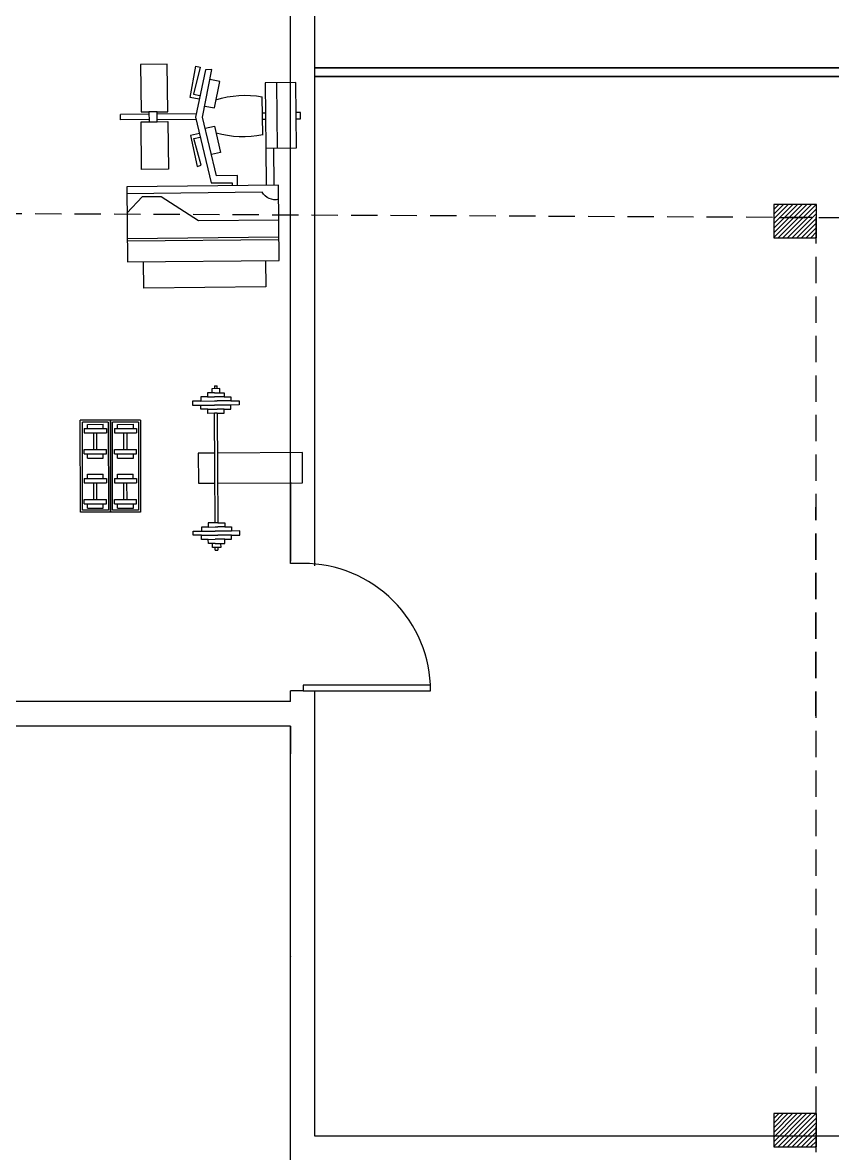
# Model space of a CAD drawing. Header units: metres. Extents: x 511.7 to 565.1, y 73.9 to 159.1.
# Drawn here: x 527.92 to 535.61, y 137.75 to 148.49 of the extents above; entities that cross this region are included whole.
import ezdxf

# ---------------------------------------------------------------- set-up
doc = ezdxf.new("R2010")
doc.units = ezdxf.units.M
doc.header["$MEASUREMENT"] = 0
doc.linetypes.add('DASHED2', pattern=[0.375, 0.25, -0.125])
doc.layers.get('0').update_dxf_attribs({"lineweight": 25})
doc.layers.add('fixtures', color=237, linetype='Continuous')
doc.layers.add('House-inside', color=7, linetype='Continuous')
doc.layers.add('Muros Altos Terminal', color=4, linetype='Continuous', lineweight=35)

# ---------------------------------------------------------------- blocks, each defined once
blk = doc.blocks.new('*U9')
for p, q in [((0, 0), (0, 100)), ((1000, 0), (1000, 100))]:
    blk.add_line(p, q)
blk.add_lwpolyline([(0, 0), (0, -1000), (43.75, -1000), (43.75, 0)], close=True)
blk.add_arc((0, 0), 1000, 270, 0)
blk = doc.blocks.new('fsdf')
at = {"layer": 'fixtures'}
for p, q in [((10306.4, 9043.56), (10293.02, 9037.7)), ((10318.85, 9015.12), (10306.4, 9043.56)), ((10293.02, 9037.7), (10305.47, 9009.26)), ((10310.53, 9011.48), (10298.08, 9039.92)), ((10259.69, 9032.16), (10261.72, 9032.45)), ((10262.92, 9017.39), (10259.69, 9032.16)), ((10261.72, 9032.45), (10263.82, 9019.46)), ((10267.26, 9033.58), (10264.59, 9032.42)), ((10264.59, 9032.42), (10269.04, 9009.8)), ((10272.09, 9011.14), (10267.26, 9033.58)), ((10246.78, 9027.74), (10235.14, 9022.65)), ((10255.84, 9007.06), (10246.78, 9027.74)), ((10272.95, 9029.94), (10268.26, 9028.93)), ((10275.48, 9017.4), (10272.95, 9029.94)), ((10301.64, 9014.5), (10294.37, 9031.11)), ((10313.88, 9031.37), (10312.08, 9030.58)), ((10313.29, 9027.82), (10315.09, 9028.61)), ((10315.09, 9028.61), (10313.88, 9031.37)), ((10235.14, 9022.65), (10244.19, 9001.96)), ((10297.41, 9024.16), (10298.7, 9024.73)), ((10298.62, 9021.4), (10299.91, 9021.96)), ((10267.21, 9018.3), (10262.92, 9017.39)), ((10263.82, 9019.46), (10266.88, 9020.04)), ((10270.97, 9016.33), (10275.48, 9017.4)), ((10251.6, 9004.06), (10268.53, 9011.47)), ((10289, 8988.07), (10272.09, 9011.14)), ((10305.47, 9009.26), (10318.85, 9015.12)), ((10308.83, 9010.73), (10315.87, 8994.66)), ((10251.18, 9005.02), (10255.84, 9007.06)), ((10252.65, 9001.65), (10269.58, 9009.06)), ((10269.04, 9009.8), (10288.05, 8984.01)), ((10275.23, 9006.85), (10278.99, 9009.38)), ((10278.99, 9009.38), (10286.48, 8999.02)), ((10305.47, 9009.26), (10312.51, 8993.19)), ((10248.07, 9002.51), (10235.7, 8997.1)), ((10249.13, 9000.11), (10236.75, 8994.69)), ((10244.19, 9001.96), (10247.65, 9003.48)), ((10251.18, 9005.02), (10247.65, 9003.48)), ((10247.65, 9003.48), (10249.55, 8999.14)), ((10249.55, 8999.14), (10253.07, 9000.69)), ((10253.07, 9000.69), (10251.18, 9005.02)), ((10253.07, 9000.69), (10257.73, 9002.73)), ((10257.73, 9002.73), (10266.79, 8982.05)), ((10273.71, 9003.46), (10270.13, 9000.93)), ((10270.13, 9000.93), (10278.79, 8988.54)), ((10272.25, 9000.18), (10274.76, 9002.04)), ((10280.38, 8989.83), (10272.25, 9000.18)), ((10236.75, 8994.69), (10235.7, 8997.1)), ((10246.09, 8997.63), (10249.55, 8999.14)), ((10255.15, 8976.95), (10246.09, 8997.63)), ((10317.79, 8995.5), (10251.84, 8966.62)), ((10286.48, 8999.02), (10282.85, 8996.46)), ((10332.1, 8962.81), (10317.79, 8995.5)), ((10311.99, 8989.39), (10253.15, 8963.62)), ((10278.79, 8988.54), (10280.38, 8989.83)), ((10298.15, 8992.07), (10289, 8988.07)), ((10300.06, 8987.73), (10298.15, 8992.07)), ((10288.05, 8984.01), (10297.2, 8988.02)), ((10297.2, 8988.02), (10297.77, 8986.73)), ((10266.79, 8982.05), (10255.15, 8976.95)), ((10289.47, 8965.18), (10324.38, 8980.46)), ((10260.53, 8965.24), (10268.74, 8968.84)), ((10261.69, 8944.13), (10327.64, 8973)), ((10262.15, 8943.06), (10328.11, 8971.94)), ((10268.74, 8968.84), (10289.47, 8965.18)), ((10251.84, 8966.62), (10266.15, 8933.93)), ((10256.88, 8955.1), (10260.53, 8965.24)), ((10266.15, 8933.93), (10332.1, 8962.81)), ((10326.11, 8960.19), (10331.11, 8948.78)), ((10331.11, 8948.78), (10278.06, 8925.55)), ((10278.06, 8925.55), (10273.06, 8936.96))]:
    blk.add_line(p, q, dxfattribs=at)
at = {"layer": 'fixtures', "extrusion": (0, 0, -1)}
for centre, major_axis, start_param, end_param in [((10304.96, 8985.25), (-33.28, 33.28), 0.083941, 0.558409), ((10275.13, 9053.39), (-33.28, 33.28), 3.328613, 3.803081), ((10316.27, 8995.02), (-5, 5), 3.287966, 4.57641)]:
    blk.add_ellipse(centre, major_axis=major_axis, ratio=1, start_param=start_param, end_param=end_param, dxfattribs=at)
blk = doc.blocks.new('dg')
at = {"layer": 'House-inside'}
for p, q in [((12249.89, -7717.75), (12245.16, -7723.57)), ((12252.39, -7717.84), (12245.77, -7726)), ((12253.94, -7719.1), (12247.33, -7727.26)), ((12249.89, -7717.75), (12251.44, -7719.01)), ((12252.39, -7717.84), (12253.94, -7719.1)), ((12245.16, -7723.57), (12246.72, -7724.83)), ((12245.77, -7726), (12247.33, -7727.26)), ((12251.11, -7722.6), (12250.16, -7723.76)), ((12250.16, -7723.76), (12256.37, -7728.8)), ((12251.11, -7722.6), (12257.32, -7727.64)), ((12260.15, -7724.14), (12253.54, -7732.3)), ((12261.71, -7725.4), (12255.09, -7733.56)), ((12257.32, -7727.64), (12256.37, -7728.8)), ((12262.31, -7727.83), (12257.59, -7733.65)), ((12261.71, -7725.4), (12260.15, -7724.14)), ((12260.76, -7726.57), (12262.31, -7727.83)), ((12255.09, -7733.56), (12253.54, -7732.3)), ((12256.04, -7732.39), (12257.59, -7733.65))]:
    blk.add_line(p, q, dxfattribs=at)
blk = doc.blocks.new('eeee')
at = {"layer": 'fixtures'}
for p, q in [((12210.03, -7752.84), (12219.04, -7741.74)), ((12211.44, -7752.7), (12219.19, -7743.15)), ((12219.04, -7741.74), (12252.98, -7769.28)), ((12219.19, -7743.15), (12251.57, -7769.42)), ((12243.97, -7780.38), (12210.03, -7752.84)), ((12243.82, -7778.98), (12211.44, -7752.7)), ((12243.82, -7778.98), (12251.57, -7769.42)), ((12243.97, -7780.38), (12252.98, -7769.28))]:
    blk.add_line(p, q, dxfattribs=at)
at = {"color": 5}
for p in [(-31.41, -27.85), (-13.03, -42.83)]:
    blk.add_blockref('dg', p, dxfattribs=at)
blk = doc.blocks.new('gfhh')
at = {"layer": 'fixtures'}
for p, q in [((10468.89, 9075.88), (10457.35, 9067.43)), ((10492.7, 9043.37), (10468.89, 9075.88)), ((10457.35, 9067.43), (10481.17, 9034.92)), ((10506.48, 9066.36), (10504.91, 9065.2)), ((10504.91, 9065.2), (10507.22, 9062.06)), ((10508.79, 9063.21), (10506.48, 9066.36)), ((10510.36, 9064.36), (10508.79, 9063.21)), ((10512.28, 9061.74), (10510.36, 9064.36)), ((10505.64, 9060.9), (10507.22, 9062.06)), ((10507.56, 9058.28), (10505.64, 9060.9)), ((10507.22, 9062.06), (10511.06, 9056.81)), ((10508.79, 9063.21), (10512.63, 9057.97)), ((10513.86, 9062.89), (10512.28, 9061.74)), ((10512.28, 9061.74), (10514.2, 9059.12)), ((10515.78, 9060.27), (10513.86, 9062.89)), ((10514.2, 9059.12), (10514.97, 9058.07)), ((10515.01, 9061.32), (10516.58, 9062.47)), ((10516.54, 9059.22), (10515.78, 9060.27)), ((10516.54, 9059.22), (10518.47, 9056.6)), ((10516.58, 9062.47), (10518.89, 9059.33)), ((10518.89, 9059.33), (10517.31, 9058.17)), ((10517.35, 9061.42), (10518.4, 9062.19)), ((10519.17, 9061.14), (10518.12, 9060.37)), ((10519.17, 9061.14), (10518.4, 9062.19)), ((10486.94, 9039.14), (10507.91, 9054.51)), ((10505.99, 9057.13), (10507.56, 9058.28)), ((10507.91, 9054.51), (10505.99, 9057.13)), ((10507.56, 9058.28), (10509.48, 9055.66)), ((10507.91, 9054.51), (10508.68, 9053.46)), ((10510.25, 9054.61), (10509.48, 9055.66)), ((10512.17, 9051.99), (10510.25, 9054.61)), ((10510.67, 9057.34), (10511.83, 9055.76)), ((10515.67, 9050.52), (10511.83, 9055.76)), ((10513.4, 9056.92), (10512.63, 9057.97)), ((10517.24, 9051.67), (10513.4, 9056.92)), ((10516.89, 9055.45), (10514.97, 9058.07)), ((10518.47, 9056.6), (10516.89, 9055.45)), ((10516.89, 9055.45), (10518.81, 9052.83)), ((10508.68, 9053.46), (10487.7, 9038.1)), ((10508.68, 9053.46), (10510.6, 9050.84)), ((10510.6, 9050.84), (10512.17, 9051.99)), ((10512.17, 9051.99), (10514.09, 9049.37)), ((10514.09, 9049.37), (10515.67, 9050.52)), ((10517.97, 9047.38), (10515.67, 9050.52)), ((10518.81, 9052.83), (10517.24, 9051.67)), ((10517.24, 9051.67), (10519.54, 9048.53)), ((10519.54, 9048.53), (10517.97, 9047.38)), ((10465.96, 9023.78), (10486.94, 9039.14)), ((10487.7, 9038.1), (10466.73, 9022.73)), ((10498.08, 9036.03), (10493.47, 9042.32)), ((10481.94, 9033.87), (10486.55, 9027.58)), ((10486.55, 9027.58), (10498.08, 9036.03)), ((10455.1, 9028.71), (10456.67, 9029.86)), ((10457.4, 9025.57), (10455.1, 9028.71)), ((10456.67, 9029.86), (10458.98, 9026.72)), ((10460.55, 9027.87), (10458.98, 9026.72)), ((10458.98, 9026.72), (10462.82, 9021.47)), ((10462.47, 9025.25), (10460.55, 9027.87)), ((10455.83, 9024.41), (10457.4, 9025.57)), ((10457.75, 9021.79), (10455.83, 9024.41)), ((10456.18, 9020.64), (10457.75, 9021.79)), ((10457.4, 9025.57), (10461.24, 9020.32)), ((10457.75, 9021.79), (10459.67, 9019.17)), ((10462.43, 9022), (10463.58, 9020.43)), ((10464.04, 9026.4), (10462.47, 9025.25)), ((10462.47, 9025.25), (10464.39, 9022.63)), ((10465.96, 9023.78), (10464.04, 9026.4)), ((10465.16, 9021.58), (10464.39, 9022.63)), ((10467.08, 9018.96), (10465.16, 9021.58)), ((10465.96, 9023.78), (10466.73, 9022.73)), ((10466.73, 9022.73), (10468.65, 9020.11)), ((10456.52, 9016.86), (10455.48, 9016.1)), ((10456.24, 9015.05), (10455.48, 9016.1)), ((10457.33, 9019.07), (10455.76, 9017.91)), ((10455.76, 9017.91), (10458.06, 9014.77)), ((10458.1, 9018.02), (10456.18, 9020.64)), ((10458.87, 9016.97), (10458.1, 9018.02)), ((10458.87, 9016.97), (10460.79, 9014.35)), ((10459.67, 9019.17), (10460.44, 9018.12)), ((10462.36, 9015.5), (10460.44, 9018.12)), ((10462.01, 9019.27), (10461.24, 9020.32)), ((10465.85, 9014.03), (10462.01, 9019.27)), ((10467.43, 9015.18), (10463.58, 9020.43)), ((10468.65, 9020.11), (10467.08, 9018.96)), ((10467.08, 9018.96), (10469, 9016.33)), ((10469, 9016.33), (10467.43, 9015.18)), ((10456.24, 9015.05), (10457.29, 9015.82)), ((10458.06, 9014.77), (10459.63, 9015.92)), ((10460.79, 9014.35), (10462.36, 9015.5)), ((10462.36, 9015.5), (10464.28, 9012.88)), ((10464.28, 9012.88), (10465.85, 9014.03)), ((10465.85, 9014.03), (10468.16, 9010.88)), ((10469.73, 9012.04), (10467.43, 9015.18)), ((10468.16, 9010.88), (10469.73, 9012.04))]:
    blk.add_line(p, q, dxfattribs=at)

msp = doc.modelspace()

# ---------------------------------------------------------------- hatches: boundary and pattern name
h = msp.add_hatch()
h.set_pattern_fill('ANGLE', color=256, scale=0.22)
h.set_pattern_definition([(0, (-147.6533, 48.98411), (0, 0.0605), [0.044, -0.0165]), (90, (-147.6533, 48.98411), (-0.0605, 4e-18), [0.044, -0.0165])])
h.paths.add_polyline_path([(561.945, 159.033), (561.495, 159.033), (561.495, 158.683), (561.945, 158.683)])
h.paths.add_polyline_path([(561.946, 154.475), (561.596, 154.475), (561.596, 154.025), (561.946, 154.025)])
h.paths.add_polyline_path([(560.151, 134.471), (559.801, 134.471), (559.801, 134.021), (560.151, 134.021), (560.151, 134.022)])
h.paths.add_polyline_path([(514.24, 124.273), (513.79, 124.273), (513.79, 123.923), (514.24, 123.923)])
h.paths.add_polyline_path([(513.946, 124.097, -1), (513.846, 124.097, -1)], flags=16)
h.paths.add_polyline_path([(514.03, 134.372), (513.794, 134.372), (513.794, 133.922), (514.03, 133.922)])
h.paths.add_polyline_path([(514.144, 134.372), (514.03, 134.372), (514.03, 133.922), (514.144, 133.922)])
h.paths.add_polyline_path([(520.178, 154.035), (519.944, 154.035), (519.944, 153.585), (520.178, 153.585)])
h.paths.add_polyline_path([(520.294, 154.035), (520.178, 154.035), (520.178, 153.585), (520.294, 153.585)])
h = msp.add_hatch()
h.set_pattern_fill('ANSI31', color=256, scale=0.25)
h.set_pattern_definition([(45, (-175.925175, 69.74595), (-0.0220970869, 0.0220970869), [])])
h.paths.add_polyline_path([(535.052, 146.76), (535.052, 146.445), (535.457, 146.445), (535.457, 146.76)])
h = msp.add_hatch()
h.set_pattern_fill('ANSI31', color=256, scale=0.25)
h.set_pattern_definition([(45, (-175.927325, 61.117498), (-0.0220970869, 0.0220970869), [])])
h.paths.add_polyline_path([(535.05, 138.132), (535.05, 137.817), (535.455, 137.817), (535.455, 138.132)])

# ---------------------------------------------------------------- linework, layer by layer
at = {"lineweight": 25, "ltscale": 0.25}
for p, q in [((530.461, 143.354), (530.461, 155.712)), ((530.691, 155.712), (530.691, 143.332)), ((530.691, 146.148), (530.691, 143.386)), ((530.461, 144.124), (530.461, 145.21)), ((530.461, 143.386), (530.461, 145.21)), ((530.461, 144.124), (530.461, 143.375)), ((530.461, 142.043), (530.461, 142.144)), ((530.691, 142.144), (530.691, 140.374)), ((530.691, 142.144), (530.691, 137.921)), ((530.691, 142.144), (530.691, 137.921)), ((530.461, 137.691), (530.461, 141.809)), ((530.461, 141.809), (530.461, 141.548)), ((530.461, 140.374), (530.461, 141.809)), ((530.461, 140.362), (530.461, 141.548)), ((530.461, 139.624), (530.461, 139.62)), ((530.461, 137.925), (530.461, 138.077)), ((530.691, 137.921), (536.351, 137.921))]:
    msp.add_line(p, q, dxfattribs=at)
at = {"color": 1, "linetype": 'DASHED2', "transparency": 33554572}
for points in [[(513.787, 146.744), (535.451, 146.639), (535.446, 122.954), (511.682, 122.954), (511.682, 146.744)], [(535.102, 146.638), (561.889, 146.635), (561.774, 123.019), (535.446, 123.019)]]:
    msp.add_lwpolyline(points, dxfattribs=at)
for points in [[(535.457, 146.76), (535.052, 146.76), (535.052, 146.445), (535.457, 146.445)], [(535.455, 138.132), (535.05, 138.132), (535.05, 137.817), (535.455, 137.817)]]:
    msp.add_lwpolyline(points, close=True)
at = {"color": 1, "linetype": 'DASHED2'}
msp.add_lwpolyline([(535.451, 146.639), (535.446, 141.907)], dxfattribs=at)
at = {"lineweight": 25, "ltscale": 0.25}
for points in [[(530.461, 142.043), (520.169, 142.043)], [(530.461, 141.809), (514.021, 141.809)]]:
    msp.add_lwpolyline(points, dxfattribs=at)
at = {"layer": 'Muros Altos Terminal'}
for p, q in [((530.691, 148.059), (538.58, 148.059)), ((530.691, 147.975), (538.58, 147.975))]:
    msp.add_line(p, q, dxfattribs=at)

# ---------------------------------------------------------------- block references
for name, p, xscale, yscale, zscale, rotation in [('fsdf', (270.05, 62.115), 0.020000000000000007, 0.020000000000000007, 0.020000000000000007, 336.9671886717278), ('gfhh', (506.49, 420.177), 0.02, 0.02, 0.02, 234.0631580099944), ('*U9', (530.582, 142.144), 0.0012100000000000001, 0.0012100000000000001, 0.0012100000000000001, 89.99999999999999)]:
    msp.add_blockref(name, p, dxfattribs=dict(xscale=xscale, yscale=yscale, zscale=zscale, rotation=rotation))
at = {"layer": 'fixtures', "xscale": 0.02, "yscale": 0.02, "zscale": 0.02, "rotation": 129.1331170951575}
for p in [(562.599, -143.442), (562.885, -143.442)]:
    msp.add_blockref('eeee', p, dxfattribs=at)

doc.saveas('drawing.dxf')
